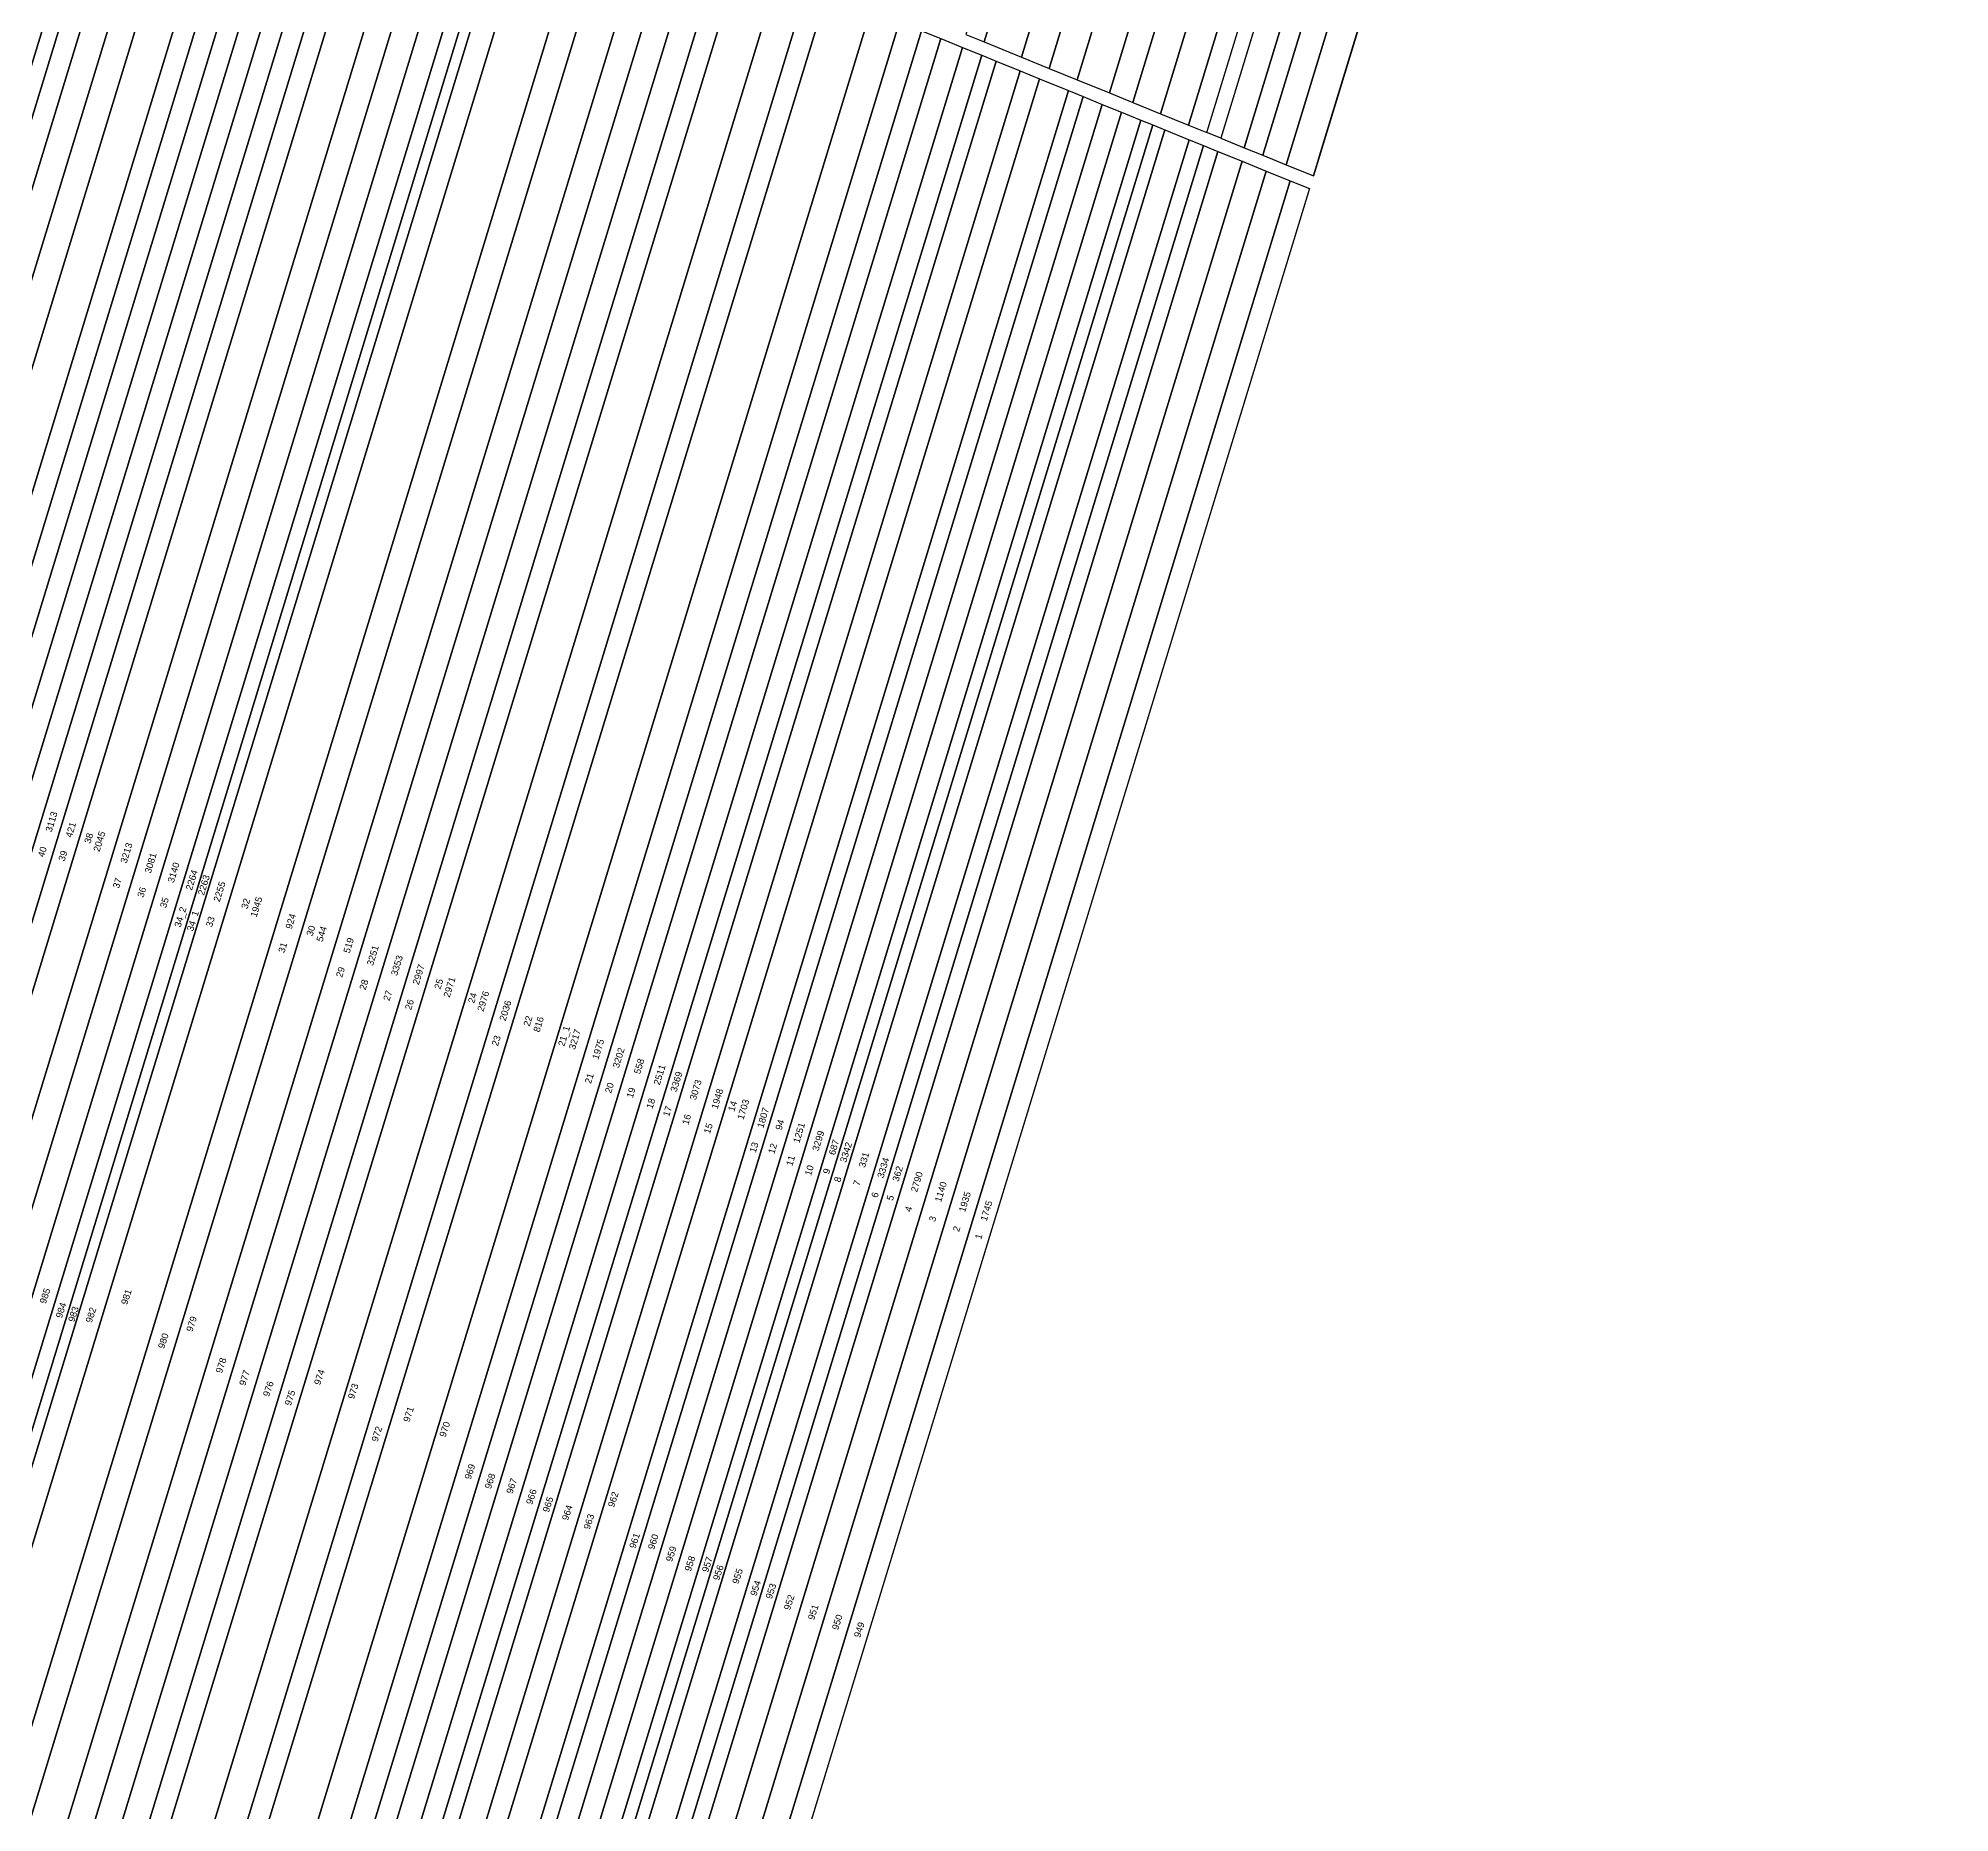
# Model space of a CAD drawing. Header units: millimetres. Extents: x 654897 to 656594, y 351646 to 354277.
# Drawn here: x 656020 to 656594, y 352771 to 353303 of the extents above; entities that cross this region are included whole.
import ezdxf
from ezdxf.enums import TextEntityAlignment as Align

# ---------------------------------------------------------------- set-up
doc = ezdxf.new("R2010")
doc.units = ezdxf.units.MM
for name, color, linetype in [('INDEX', 7, 'Continuous'), ('NrCadGeneral', 7, 'Continuous'), ('PARCELE', 7, 'Continuous'), ('TERENURI', 3, 'Continuous')]:
    doc.layers.add(name, color=color, linetype=linetype)
doc.styles.get("Standard").update_dxf_attribs({"font": 'arial.ttf'})
doc.styles.add('TIMES_NEW_ROMAN', font='arial.ttf')

msp = doc.modelspace()

# ---------------------------------------------------------------- linework, layer by layer
at = {"layer": 'TERENURI'}
for points in [[(656298.55, 353304.52), (656304.12, 353302.25), (656499.24, 353941.01), (656493.67, 353943.29)], [(656499.24, 353941.01), (656304.12, 353302.25), (656315.26, 353297.72), (656510.37, 353936.46)], [(656315.26, 353297.72), (656323.62, 353294.32), (656518.72, 353933.05), (656510.37, 353936.46)], [(656323.62, 353294.32), (656331.97, 353290.92), (656527.08, 353929.64), (656518.72, 353933.05)], [(656527.08, 353929.64), (656331.97, 353290.92), (656341.72, 353286.96), (656536.82, 353925.65)], [(656341.72, 353286.96), (656348.69, 353284.12), (656543.78, 353922.81), (656536.82, 353925.65)], [(656348.69, 353284.12), (656357.04, 353280.72), (656552.13, 353919.4), (656543.78, 353922.81)], [(656552.13, 353919.4), (656357.04, 353280.72), (656365.4, 353277.32), (656560.47, 353915.94), (656560.01, 353916.18)], [(656560.47, 353915.94), (656365.4, 353277.32), (656370.97, 353275.06), (656565.89, 353913.17)], [(656370.97, 353275.06), (656565.89, 353913.17), (656569.95, 353911.09), (656375.15, 353273.36)], [(656569.96, 353911.09), (656375.15, 353273.36), (656382.13, 353270.52), (656576.74, 353907.61)], [(656382.13, 353270.52), (656387.72, 353268.25), (656582.17, 353904.83), (656576.74, 353907.61)], [(656387.72, 353268.25), (656394.71, 353265.4), (656588.3, 353899.16), (656585.34, 353903.21), (656582.17, 353904.83)], [(656394.71, 353265.4), (656402.89, 353262.07), (656593.51, 353886.11), (656593.89, 353891.5), (656588.3, 353899.16)], [(656402.89, 353262.07), (656402.89, 353262.07), (656405.76, 353271.44), (656593.51, 353886.11), (656593.51, 353886.11)], [(655864.18, 352791.12), (655855.47, 352794.83), (656041.76, 353404.68), (656050.51, 353401.12)], [(655868.53, 352789.27), (655864.18, 352791.12), (656050.51, 353401.12), (656054.89, 353399.34)], [(656060.72, 353396.97), (655874.33, 352786.8), (655868.53, 352789.27), (656054.89, 353399.34)], [(655881.59, 352783.72), (655874.33, 352786.8), (656060.72, 353396.97), (656068, 353394.01)], [(655888.84, 352780.64), (655881.59, 352783.72), (656068, 353394.01), (656075.29, 353391.04)], [(655898.98, 352776.32), (655888.84, 352780.64), (656075.29, 353391.04), (656085.49, 353386.89)], [(655904.78, 352773.85), (655898.98, 352776.32), (656085.49, 353386.89), (656091.32, 353384.52)], [(655910.58, 352771.39), (655904.78, 352773.85), (656091.32, 353384.52), (656097.14, 353382.15)], [(655916.37, 352768.92), (655910.58, 352771.39), (656097.14, 353382.15), (656102.97, 353379.78)], [(655922.17, 352766.46), (655916.37, 352768.92), (656102.97, 353379.78), (656108.79, 353377.41)], [(655927.96, 352764), (655922.17, 352766.46), (656108.79, 353377.41), (656114.61, 353375.04)], [(655933.75, 352761.53), (655927.96, 352764), (656114.61, 353375.04), (656120.44, 353372.68)], [(656126.26, 353370.31), (655939.55, 352759.07), (655933.75, 352761.53), (656120.44, 353372.68)], [(655949.68, 352754.76), (655939.55, 352759.07), (656126.26, 353370.31), (656136.44, 353366.16)], [(655956.92, 352751.68), (655949.68, 352754.76), (656136.44, 353366.16), (656143.72, 353363.21)], [(656150.99, 353360.25), (655964.15, 352748.6), (655956.92, 352751.68), (656143.72, 353363.21)], [(655970.66, 352745.83), (655964.15, 352748.6), (656150.99, 353360.25), (656157.53, 353357.59)], [(655975, 352743.99), (655970.66, 352745.83), (656157.53, 353357.59), (656161.89, 353355.81)], [(656164.8, 353354.63), (655977.9, 352742.76), (655975, 352743.99), (656161.89, 353355.81)], [(656171.34, 353351.97), (655984.4, 352739.99), (655977.9, 352742.76), (656164.8, 353354.63)], [(655998.86, 352733.84), (655984.4, 352739.99), (656171.34, 353351.97), (656185.87, 353346.06)], [(656006.09, 352730.76), (655998.86, 352733.84), (656185.87, 353346.06), (656193.14, 353343.1)], [(656203.3, 353338.97), (656016.21, 352726.46), (656006.09, 352730.76), (656193.14, 353343.1)], [(656023.43, 352723.39), (656016.21, 352726.46), (656203.3, 353338.97), (656210.56, 353336.01)], [(656030.65, 352720.32), (656023.43, 352723.39), (656210.56, 353336.01), (656217.82, 353333.06)], [(656037.87, 352717.25), (656030.65, 352720.32), (656217.82, 353333.06), (656225.08, 353330.11)], [(656230.88, 353327.75), (656043.65, 352714.79), (656037.87, 352717.25), (656225.08, 353330.11)], [(656242.49, 353323.02), (656055.2, 352709.88), (656043.65, 352714.79), (656230.88, 353327.75)], [(656063.86, 352706.19), (656055.2, 352709.88), (656242.49, 353323.02), (656251.19, 353319.48)], [(656257, 353317.12), (656069.63, 352703.74), (656063.86, 352706.19), (656251.19, 353319.48)], [(656082.61, 352698.22), (656069.63, 352703.74), (656257, 353317.12), (656270.04, 353311.81)], [(656278.74, 353308.28), (656091.27, 352694.54), (656082.61, 352698.22), (656270.04, 353311.81)], [(656097.75, 352691.78), (656091.27, 352694.54), (656278.74, 353308.28), (656285.26, 353305.62)], [(656291.06, 353303.27), (656103.52, 352689.32), (656097.75, 352691.78), (656285.26, 353305.62)], [(656110.01, 352686.57), (656103.52, 352689.32), (656291.06, 353303.27), (656297.58, 353300.61)], [(656115.77, 352684.11), (656110.01, 352686.57), (656297.58, 353300.61), (656303.37, 353298.26)], [(656120.09, 352682.27), (656115.77, 352684.11), (656303.37, 353298.26), (656307.71, 353296.49)], [(656127.3, 352679.21), (656120.09, 352682.27), (656307.71, 353296.49), (656314.95, 353293.55)], [(656320.75, 353291.19), (656133.06, 352676.76), (656127.3, 352679.21), (656314.95, 353293.55)], [(656141.7, 352673.08), (656133.06, 352676.76), (656320.75, 353291.19), (656329.43, 353287.66)], [(656333.77, 353285.89), (656146.02, 352671.25), (656141.7, 352673.08), (656329.43, 353287.66)], [(656151.78, 352668.8), (656146.02, 352671.25), (656333.77, 353285.89), (656339.56, 353283.54)], [(656157.54, 352666.35), (656151.78, 352668.8), (656339.56, 353283.54), (656345.35, 353281.18)], [(656163.3, 352663.9), (656157.54, 352666.35), (656345.35, 353281.18), (656351.13, 353278.83)], [(656166.89, 352662.37), (656163.3, 352663.9), (656351.13, 353278.83), (656354.75, 353277.36)], [(656170.49, 352660.84), (656166.89, 352662.37), (656354.75, 353277.36), (656358.37, 353275.89)], [(656177.69, 352657.78), (656170.49, 352660.84), (656358.37, 353275.89), (656365.6, 353272.94)], [(656182, 352655.94), (656177.69, 352657.78), (656365.6, 353272.94), (656369.93, 353271.18)], [(656186.32, 352654.11), (656182, 352655.94), (656369.93, 353271.18), (656374.27, 353269.42)], [(656381.5, 353266.48), (656193.51, 352651.05), (656186.32, 352654.11), (656374.27, 353269.42)], [(656388.72, 353263.54), (656200.7, 352647.99), (656193.51, 352651.05), (656381.5, 353266.48)], [(656207.89, 352644.93), (656200.7, 352647.99), (656388.72, 353263.54), (656395.95, 353260.6)], [(656401.73, 353258.25), (656213.63, 352642.49), (656207.89, 352644.93), (656395.95, 353260.6)]]:
    msp.add_lwpolyline(points, close=True, dxfattribs=at)

# ---------------------------------------------------------------- texts
at = {"layer": 'INDEX', "style": 'TIMES_NEW_ROMAN'}
for s, p in [('3113', (656024.18, 353068.29)), ('421', (656029.99, 353065.87)), ('2045', (656038.54, 353062.36)), ('3213', (656046.68, 353058.92)), ('3081', (656053.93, 353055.9)), ('3140', (656060.83, 353053.04)), ('2264', (656066.27, 353050.79)), ('2263', (656069.89, 353049.28)), ('2255', (656074.6, 353047.31)), ('1945', (656085.68, 353042.73)), ('924', (656095.98, 353038.41)), ('544', (656105.25, 353034.61)), ('519', (656113.37, 353031.18)), ('3251', (656120.61, 353028.16)), ('3353', (656127.85, 353025.15)), ('2997', (656134.36, 353022.45)), ('2971', (656143.62, 353018.64)), ('2976', (656153.75, 353014.43)), ('2036', (656160.41, 353011.61)), ('816', (656170.38, 353007.49)), ('3217', (656181.23, 353003)), ('1975', (656188.25, 353000.03)), ('3202', (656194.39, 352997.47)), ('558', (656200.53, 352994.92)), ('2511', (656206.67, 352992.36)), ('3369', (656211.73, 352990.27)), ('3073', (656217.51, 352987.85)), ('1948', (656224.01, 352985.15)), ('1703', (656231.8, 352981.96)), ('1807', (656237.73, 352979.45)), ('94', (656242.78, 352977.34)), ('1251', (656248.55, 352974.94)), ('3299', (656254.32, 352972.54)), ('687', (656259.01, 352970.6)), ('3342', (656262.62, 352969.1)), ('331', (656268.03, 352966.83)), ('3334', (656273.8, 352964.44)), ('362', (656278.12, 352962.64)), ('2790', (656283.89, 352960.23)), ('1140', (656291.1, 352957.23)), ('1935', (656298.3, 352954.24)), ('1745', (656304.79, 352951.54))]:
    msp.add_text(s, height=2, rotation=73.01403, dxfattribs=at).set_placement(p, align=Align.MIDDLE_CENTER)
at = {"layer": 'NrCadGeneral'}
for s, p in [('985', (656022.24, 352926.01)), ('981', (656046.65, 352925.71)), ('984', (656027.06, 352921.71)), ('983', (656030.78, 352920.52)), ('982', (656036.02, 352920.28)), ('979', (656066.22, 352917.59)), ('980', (656057.74, 352912.52)), ('978', (656075.09, 352905.15)), ('977', (656082.11, 352901.41)), ('976', (656089.26, 352898.12)), ('974', (656104.59, 352901.62)), ('973', (656114.72, 352897.41)), ('975', (656095.78, 352895.42)), ('971', (656131.35, 352890.48)), ('970', (656142.2, 352885.98)), ('972', (656121.83, 352884.58)), ('969', (656149.75, 352873.27)), ('968', (656155.81, 352870.44)), ('967', (656162.28, 352868.98)), ('966', (656168.21, 352865.74)), ('965', (656173.2, 352863.42)), ('962', (656192.77, 352864.94)), ('964', (656178.96, 352860.96)), ('963', (656185.46, 352858.26)), ('961', (656199.18, 352852.56)), ('960', (656204.78, 352852.23)), ('959', (656210.17, 352848.59)), ('958', (656215.79, 352845.69)), ('957', (656221, 352845.43)), ('956', (656224.31, 352842.98)), ('955', (656230.08, 352841.9)), ('954', (656235.49, 352838.32)), ('953', (656240.1, 352837.43)), ('952', (656245.57, 352834.07)), ('951', (656252.79, 352831.11)), ('950', (656260, 352828.11)), ('949', (656266.61, 352825.83))]:
    msp.add_text(s, height=2, rotation=72, dxfattribs=at).set_placement(p, align=Align.MIDDLE_CENTER)
at = {"layer": 'PARCELE', "style": 'TIMES_NEW_ROMAN'}
for s, p in [('40', (656021.43, 353059.25)), ('39', (656027.61, 353058.07)), ('38', (656035.34, 353063.34)), ('37', (656043.92, 353049.89)), ('36', (656051.26, 353047.14)), ('35', (656058.07, 353044.01)), ('34_2', (656062.88, 353039.7)), ('32', (656082.47, 353043.71)), ('34_1', (656066.61, 353038.52)), ('33', (656071.84, 353038.28)), ('30', (656102.04, 353035.58)), ('31', (656093.57, 353030.52)), ('29', (656110.91, 353023.15)), ('28', (656117.93, 353019.4)), ('25', (656140.41, 353019.61)), ('27', (656125.09, 353016.12)), ('26', (656131.61, 353013.41)), ('24', (656150.54, 353015.41)), ('22', (656167.17, 353008.47)), ('23', (656157.65, 353002.58)), ('21_1', (656178.03, 353003.98)), ('21', (656185.57, 352991.27)), ('20', (656191.63, 352988.44)), ('19', (656198.11, 352986.98)), ('18', (656204.04, 352983.74)), ('17', (656209.03, 352981.42)), ('16', (656214.79, 352978.95)), ('14', (656228.59, 352982.94)), ('15', (656221.29, 352976.26)), ('13', (656235.01, 352970.56)), ('12', (656240.6, 352970.22)), ('11', (656246, 352966.59)), ('10', (656251.62, 352963.69)), ('9', (656256.83, 352963.43)), ('8', (656260.14, 352960.98)), ('7', (656265.91, 352959.89)), ('6', (656271.32, 352956.32)), ('5', (656275.92, 352955.43)), ('4', (656281.39, 352952.06)), ('3', (656288.62, 352949.11)), ('2', (656295.82, 352946.11)), ('1', (656302.44, 352943.83))]:
    msp.add_text(s, height=2, rotation=73.01403, dxfattribs=at).set_placement(p, align=Align.MIDDLE_CENTER)

doc.saveas('drawing.dxf')
